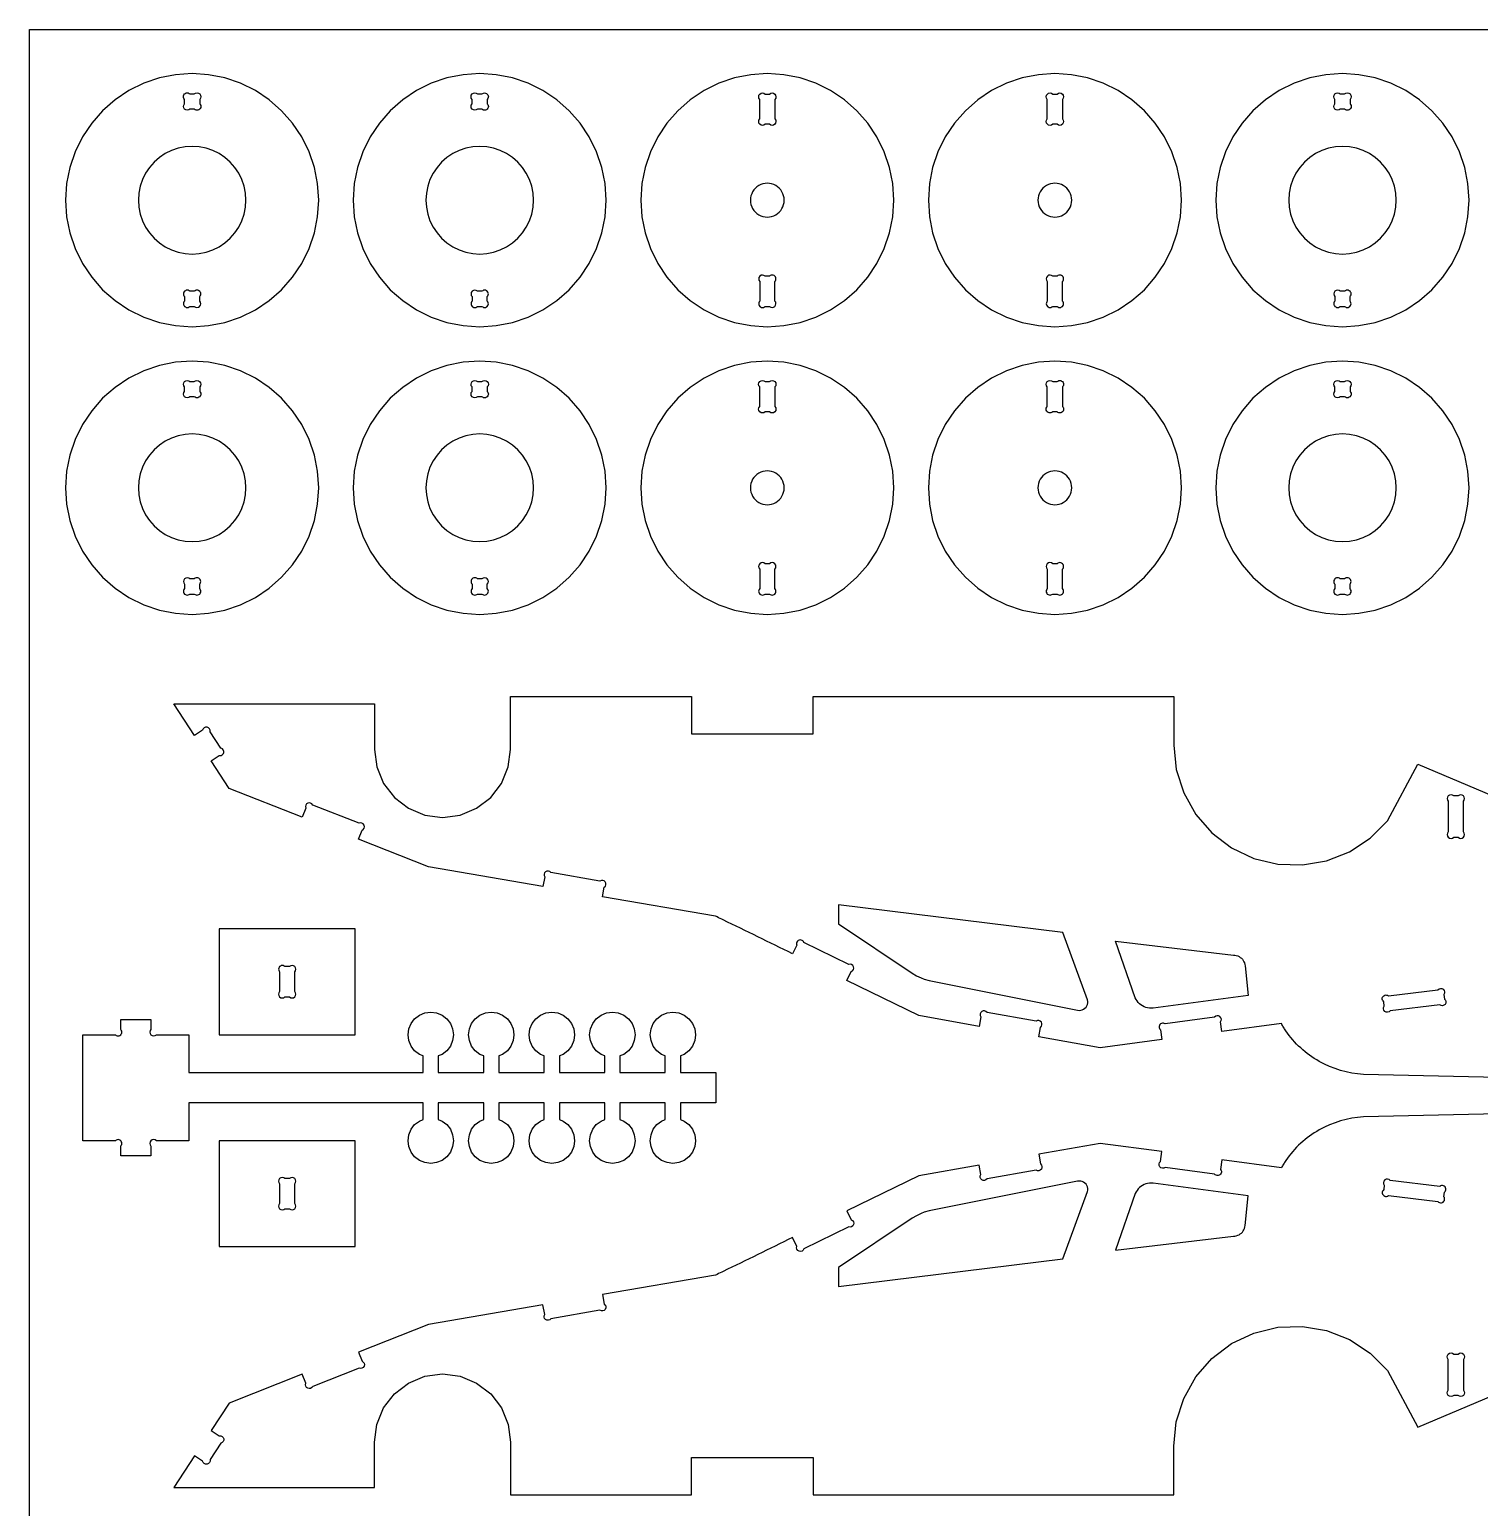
# Model space of a CAD drawing. Extents: x 2.2 to 40.9, y 0.4 to 54.1.
# Drawn here: x 2.22 to 26.23, y 29.67 to 54.15 of the extents above; entities that cross this region are included whole.
import ezdxf

# ---------------------------------------------------------------- set-up
doc = ezdxf.new("R2010")
doc.units = 0
doc.header["$MEASUREMENT"] = 0
doc.layers.get('0').update_dxf_attribs({"linetype": 'CONTINUOUS'})
doc.layers.add('ENGRAVE', color=1, linetype='CONTINUOUS')
doc.layers.add('LAYER_1', color=18, linetype='CONTINUOUS')

msp = doc.modelspace()

# ---------------------------------------------------------------- linework, layer by layer
msp.add_lwpolyline([(2.223, 0.378), (2.223, 54.147), (40.905, 54.147), (40.905, 0.378)], close=True)
at = {"layer": 'ENGRAVE'}
for points in [[(15.619, 39.654), (15.619, 39.34), (16.838, 38.524), (16.911, 38.48), (16.988, 38.444), (17.041, 38.424), (17.123, 38.4), (19.58, 37.91), (19.605, 37.906), (19.631, 37.908), (19.656, 37.914), (19.68, 37.925), (19.701, 37.94), (19.719, 37.958), (19.733, 37.98), (19.743, 38.004), (19.748, 38.029), (19.749, 38.055), (19.745, 38.08), (19.333, 39.193)], [(20.564, 38.062), (20.548, 38.088), (20.535, 38.115), (20.208, 39.049), (22.161, 38.818), (22.185, 38.817), (22.208, 38.813), (22.231, 38.806), (22.253, 38.796), (22.273, 38.783), (22.292, 38.768), (22.308, 38.751), (22.323, 38.733), (22.335, 38.712), (22.344, 38.69), (22.351, 38.667), (22.355, 38.644), (22.405, 38.154), (20.83, 37.943), (20.8, 37.941), (20.769, 37.942), (20.739, 37.947), (20.709, 37.954), (20.681, 37.965), (20.653, 37.979), (20.628, 37.996), (20.604, 38.016), (20.583, 38.037)], [(15.619, 33.332), (19.333, 33.793), (19.745, 34.906), (19.749, 34.931), (19.748, 34.957), (19.743, 34.982), (19.733, 35.006), (19.719, 35.028), (19.701, 35.046), (19.68, 35.061), (19.656, 35.072), (19.631, 35.078), (19.605, 35.08), (19.58, 35.077), (17.123, 34.586), (17.041, 34.563), (16.988, 34.542), (16.911, 34.506), (16.838, 34.462), (15.619, 33.646)], [(20.208, 33.937), (22.161, 34.168), (22.185, 34.169), (22.208, 34.173), (22.231, 34.181), (22.253, 34.19), (22.273, 34.203), (22.292, 34.218), (22.308, 34.235), (22.323, 34.254), (22.335, 34.274), (22.344, 34.296), (22.351, 34.319), (22.355, 34.343), (22.405, 34.832), (20.83, 35.043), (20.8, 35.045), (20.769, 35.044), (20.739, 35.04), (20.709, 35.032), (20.681, 35.021), (20.653, 35.007), (20.628, 34.99), (20.604, 34.971), (20.583, 34.949), (20.564, 34.925), (20.548, 34.899), (20.535, 34.871)]]:
    msp.add_lwpolyline(points, close=True, dxfattribs=at)
at = {"layer": 'LAYER_1'}
for points in [[(3.101, 50.273), (3.253, 50.046), (3.434, 49.839), (3.64, 49.659), (3.868, 49.506), (4.114, 49.385), (4.373, 49.297), (4.642, 49.244), (4.916, 49.226), (5.189, 49.244), (5.458, 49.297), (5.718, 49.385), (5.964, 49.506), (6.192, 49.659), (6.398, 49.839), (6.578, 50.046), (6.731, 50.273), (6.852, 50.519), (6.94, 50.779), (6.994, 51.048), (7.012, 51.321), (6.994, 51.595), (6.94, 51.864), (6.852, 52.123), (6.731, 52.369), (6.578, 52.597), (6.398, 52.803), (6.192, 52.984), (5.964, 53.136), (5.718, 53.258), (5.458, 53.346), (5.189, 53.399), (4.916, 53.417), (4.642, 53.399), (4.373, 53.346), (4.114, 53.258), (3.868, 53.136), (3.64, 52.984), (3.434, 52.803), (3.253, 52.597), (3.101, 52.369), (2.98, 52.123), (2.892, 51.864), (2.838, 51.595), (2.82, 51.321), (2.838, 51.048), (2.892, 50.779), (2.98, 50.519)], [(7.863, 50.273), (8.016, 50.046), (8.196, 49.839), (8.403, 49.659), (8.63, 49.506), (8.876, 49.385), (9.136, 49.297), (9.405, 49.244), (9.678, 49.226), (9.952, 49.244), (10.221, 49.297), (10.48, 49.385), (10.726, 49.506), (10.954, 49.659), (11.16, 49.839), (11.341, 50.046), (11.493, 50.273), (11.615, 50.519), (11.703, 50.779), (11.756, 51.048), (11.774, 51.321), (11.756, 51.595), (11.703, 51.864), (11.615, 52.123), (11.493, 52.369), (11.341, 52.597), (11.16, 52.803), (10.954, 52.984), (10.726, 53.136), (10.48, 53.258), (10.221, 53.346), (9.952, 53.399), (9.678, 53.417), (9.405, 53.399), (9.136, 53.346), (8.876, 53.258), (8.63, 53.136), (8.403, 52.984), (8.196, 52.803), (8.016, 52.597), (7.863, 52.369), (7.742, 52.123), (7.654, 51.864), (7.601, 51.595), (7.583, 51.321), (7.601, 51.048), (7.654, 50.779), (7.742, 50.519)], [(12.626, 50.273), (12.778, 50.046), (12.959, 49.839), (13.165, 49.659), (13.393, 49.506), (13.639, 49.385), (13.898, 49.297), (14.167, 49.244), (14.441, 49.226), (14.714, 49.244), (14.983, 49.297), (15.243, 49.385), (15.489, 49.506), (15.717, 49.659), (15.923, 49.839), (16.104, 50.046), (16.256, 50.273), (16.377, 50.519), (16.465, 50.779), (16.519, 51.048), (16.537, 51.321), (16.519, 51.595), (16.465, 51.864), (16.377, 52.123), (16.256, 52.369), (16.104, 52.597), (15.923, 52.803), (15.717, 52.984), (15.489, 53.136), (15.243, 53.258), (14.983, 53.346), (14.714, 53.399), (14.441, 53.417), (14.167, 53.399), (13.898, 53.346), (13.639, 53.258), (13.393, 53.136), (13.165, 52.984), (12.959, 52.803), (12.778, 52.597), (12.626, 52.369), (12.505, 52.123), (12.417, 51.864), (12.363, 51.595), (12.345, 51.321), (12.363, 51.048), (12.417, 50.779), (12.505, 50.519)], [(17.388, 50.273), (17.541, 50.046), (17.721, 49.839), (17.928, 49.659), (18.155, 49.506), (18.401, 49.385), (18.661, 49.297), (18.93, 49.244), (19.203, 49.226), (19.477, 49.244), (19.746, 49.297), (20.005, 49.385), (20.251, 49.506), (20.479, 49.659), (20.685, 49.839), (20.866, 50.046), (21.018, 50.273), (21.14, 50.519), (21.228, 50.779), (21.281, 51.048), (21.299, 51.321), (21.281, 51.595), (21.228, 51.864), (21.14, 52.123), (21.018, 52.369), (20.866, 52.597), (20.685, 52.803), (20.479, 52.984), (20.251, 53.136), (20.005, 53.258), (19.746, 53.346), (19.477, 53.399), (19.203, 53.417), (18.93, 53.399), (18.661, 53.346), (18.401, 53.258), (18.155, 53.136), (17.928, 52.984), (17.721, 52.803), (17.541, 52.597), (17.388, 52.369), (17.267, 52.123), (17.179, 51.864), (17.126, 51.595), (17.108, 51.321), (17.126, 51.048), (17.179, 50.779), (17.267, 50.519)], [(22.151, 50.273), (22.303, 50.046), (22.484, 49.839), (22.69, 49.659), (22.918, 49.506), (23.164, 49.385), (23.423, 49.297), (23.692, 49.244), (23.966, 49.226), (24.239, 49.244), (24.508, 49.297), (24.768, 49.385), (25.014, 49.506), (25.242, 49.659), (25.448, 49.839), (25.629, 50.046), (25.781, 50.273), (25.902, 50.519), (25.99, 50.779), (26.044, 51.048), (26.062, 51.321), (26.044, 51.595), (25.99, 51.864), (25.902, 52.123), (25.781, 52.369), (25.629, 52.597), (25.448, 52.803), (25.242, 52.984), (25.014, 53.136), (24.768, 53.258), (24.508, 53.346), (24.239, 53.399), (23.966, 53.417), (23.692, 53.399), (23.423, 53.346), (23.164, 53.258), (22.918, 53.136), (22.69, 52.984), (22.484, 52.803), (22.303, 52.597), (22.151, 52.369), (22.03, 52.123), (21.942, 51.864), (21.888, 51.595), (21.87, 51.321), (21.888, 51.048), (21.942, 50.779), (22.03, 50.519)], [(4.092, 50.98), (4.144, 50.876), (4.209, 50.779), (4.286, 50.691), (4.373, 50.614), (4.47, 50.55), (4.575, 50.498), (4.685, 50.461), (4.8, 50.438), (4.916, 50.43), (5.032, 50.438), (5.146, 50.461), (5.257, 50.498), (5.361, 50.55), (5.458, 50.614), (5.546, 50.691), (5.623, 50.779), (5.688, 50.876), (5.739, 50.98), (5.777, 51.091), (5.799, 51.205), (5.807, 51.321), (5.799, 51.438), (5.777, 51.552), (5.739, 51.662), (5.688, 51.767), (5.623, 51.864), (5.546, 51.952), (5.458, 52.028), (5.361, 52.093), (5.257, 52.145), (5.146, 52.182), (5.032, 52.205), (4.916, 52.213), (4.8, 52.205), (4.685, 52.182), (4.575, 52.145), (4.47, 52.093), (4.373, 52.028), (4.286, 51.952), (4.209, 51.864), (4.144, 51.767), (4.092, 51.662), (4.055, 51.552), (4.032, 51.438), (4.025, 51.321), (4.032, 51.205), (4.055, 51.091)], [(8.855, 50.98), (8.907, 50.876), (8.971, 50.779), (9.048, 50.691), (9.136, 50.614), (9.233, 50.55), (9.337, 50.498), (9.448, 50.461), (9.562, 50.438), (9.678, 50.43), (9.795, 50.438), (9.909, 50.461), (10.019, 50.498), (10.124, 50.55), (10.221, 50.614), (10.309, 50.691), (10.385, 50.779), (10.45, 50.876), (10.502, 50.98), (10.539, 51.091), (10.562, 51.205), (10.57, 51.321), (10.562, 51.438), (10.539, 51.552), (10.502, 51.662), (10.45, 51.767), (10.385, 51.864), (10.309, 51.952), (10.221, 52.028), (10.124, 52.093), (10.019, 52.145), (9.909, 52.182), (9.795, 52.205), (9.678, 52.213), (9.562, 52.205), (9.448, 52.182), (9.337, 52.145), (9.233, 52.093), (9.136, 52.028), (9.048, 51.952), (8.971, 51.864), (8.907, 51.767), (8.855, 51.662), (8.818, 51.552), (8.795, 51.438), (8.787, 51.321), (8.795, 51.205), (8.818, 51.091)], [(23.143, 50.98), (23.194, 50.876), (23.259, 50.779), (23.336, 50.691), (23.423, 50.614), (23.52, 50.55), (23.625, 50.498), (23.735, 50.461), (23.85, 50.438), (23.966, 50.43), (24.082, 50.438), (24.197, 50.461), (24.307, 50.498), (24.411, 50.55), (24.508, 50.614), (24.596, 50.691), (24.673, 50.779), (24.738, 50.876), (24.789, 50.98), (24.827, 51.091), (24.849, 51.205), (24.857, 51.321), (24.849, 51.438), (24.827, 51.552), (24.789, 51.662), (24.738, 51.767), (24.673, 51.864), (24.596, 51.952), (24.508, 52.028), (24.411, 52.093), (24.307, 52.145), (24.197, 52.182), (24.082, 52.205), (23.966, 52.213), (23.85, 52.205), (23.735, 52.182), (23.625, 52.145), (23.52, 52.093), (23.423, 52.028), (23.336, 51.952), (23.259, 51.864), (23.194, 51.767), (23.143, 51.662), (23.105, 51.552), (23.082, 51.438), (23.075, 51.321), (23.082, 51.205), (23.105, 51.091)], [(14.182, 51.214), (14.198, 51.181), (14.219, 51.151), (14.243, 51.123), (14.27, 51.099), (14.301, 51.079), (14.334, 51.063), (14.368, 51.051), (14.404, 51.044), (14.441, 51.041), (14.477, 51.044), (14.513, 51.051), (14.548, 51.063), (14.581, 51.079), (14.611, 51.099), (14.639, 51.123), (14.663, 51.151), (14.683, 51.181), (14.7, 51.214), (14.711, 51.249), (14.718, 51.285), (14.721, 51.321), (14.718, 51.358), (14.711, 51.394), (14.7, 51.428), (14.683, 51.461), (14.663, 51.492), (14.639, 51.519), (14.611, 51.543), (14.581, 51.564), (14.548, 51.58), (14.513, 51.592), (14.477, 51.599), (14.441, 51.601), (14.404, 51.599), (14.368, 51.592), (14.334, 51.58), (14.301, 51.564), (14.27, 51.543), (14.243, 51.519), (14.219, 51.492), (14.198, 51.461), (14.182, 51.428), (14.17, 51.394), (14.163, 51.358), (14.161, 51.321), (14.163, 51.285), (14.17, 51.249)], [(18.945, 51.214), (18.961, 51.181), (18.981, 51.151), (19.005, 51.123), (19.033, 51.099), (19.063, 51.079), (19.096, 51.063), (19.131, 51.051), (19.167, 51.044), (19.203, 51.041), (19.24, 51.044), (19.276, 51.051), (19.311, 51.063), (19.343, 51.079), (19.374, 51.099), (19.401, 51.123), (19.426, 51.151), (19.446, 51.181), (19.462, 51.214), (19.474, 51.249), (19.481, 51.285), (19.483, 51.321), (19.481, 51.358), (19.474, 51.394), (19.462, 51.428), (19.446, 51.461), (19.426, 51.492), (19.401, 51.519), (19.374, 51.543), (19.343, 51.564), (19.311, 51.58), (19.276, 51.592), (19.24, 51.599), (19.203, 51.601), (19.167, 51.599), (19.131, 51.592), (19.096, 51.58), (19.063, 51.564), (19.033, 51.543), (19.005, 51.519), (18.981, 51.492), (18.961, 51.461), (18.945, 51.428), (18.933, 51.394), (18.926, 51.358), (18.923, 51.321), (18.926, 51.285), (18.933, 51.249)], [(3.101, 45.511), (3.253, 45.283), (3.434, 45.077), (3.64, 44.896), (3.868, 44.744), (4.114, 44.623), (4.373, 44.535), (4.642, 44.481), (4.916, 44.463), (5.189, 44.481), (5.458, 44.535), (5.718, 44.623), (5.964, 44.744), (6.192, 44.896), (6.398, 45.077), (6.578, 45.283), (6.731, 45.511), (6.852, 45.757), (6.94, 46.016), (6.994, 46.285), (7.012, 46.559), (6.994, 46.832), (6.94, 47.101), (6.852, 47.361), (6.731, 47.607), (6.578, 47.835), (6.398, 48.041), (6.192, 48.221), (5.964, 48.374), (5.718, 48.495), (5.458, 48.583), (5.189, 48.637), (4.916, 48.655), (4.642, 48.637), (4.373, 48.583), (4.114, 48.495), (3.868, 48.374), (3.64, 48.221), (3.434, 48.041), (3.253, 47.835), (3.101, 47.607), (2.98, 47.361), (2.892, 47.101), (2.838, 46.832), (2.82, 46.559), (2.838, 46.285), (2.892, 46.016), (2.98, 45.757)], [(7.863, 45.511), (8.016, 45.283), (8.196, 45.077), (8.403, 44.896), (8.63, 44.744), (8.876, 44.623), (9.136, 44.535), (9.405, 44.481), (9.678, 44.463), (9.952, 44.481), (10.221, 44.535), (10.48, 44.623), (10.726, 44.744), (10.954, 44.896), (11.16, 45.077), (11.341, 45.283), (11.493, 45.511), (11.615, 45.757), (11.703, 46.016), (11.756, 46.285), (11.774, 46.559), (11.756, 46.832), (11.703, 47.101), (11.615, 47.361), (11.493, 47.607), (11.341, 47.835), (11.16, 48.041), (10.954, 48.221), (10.726, 48.374), (10.48, 48.495), (10.221, 48.583), (9.952, 48.637), (9.678, 48.655), (9.405, 48.637), (9.136, 48.583), (8.876, 48.495), (8.63, 48.374), (8.403, 48.221), (8.196, 48.041), (8.016, 47.835), (7.863, 47.607), (7.742, 47.361), (7.654, 47.101), (7.601, 46.832), (7.583, 46.559), (7.601, 46.285), (7.654, 46.016), (7.742, 45.757)], [(12.626, 45.511), (12.778, 45.283), (12.959, 45.077), (13.165, 44.896), (13.393, 44.744), (13.639, 44.623), (13.898, 44.535), (14.167, 44.481), (14.441, 44.463), (14.714, 44.481), (14.983, 44.535), (15.243, 44.623), (15.489, 44.744), (15.717, 44.896), (15.923, 45.077), (16.104, 45.283), (16.256, 45.511), (16.377, 45.757), (16.465, 46.016), (16.519, 46.285), (16.537, 46.559), (16.519, 46.832), (16.465, 47.101), (16.377, 47.361), (16.256, 47.607), (16.104, 47.835), (15.923, 48.041), (15.717, 48.221), (15.489, 48.374), (15.243, 48.495), (14.983, 48.583), (14.714, 48.637), (14.441, 48.655), (14.167, 48.637), (13.898, 48.583), (13.639, 48.495), (13.393, 48.374), (13.165, 48.221), (12.959, 48.041), (12.778, 47.835), (12.626, 47.607), (12.505, 47.361), (12.417, 47.101), (12.363, 46.832), (12.345, 46.559), (12.363, 46.285), (12.417, 46.016), (12.505, 45.757)], [(17.541, 45.283), (17.721, 45.077), (17.928, 44.896), (18.155, 44.744), (18.401, 44.623), (18.661, 44.535), (18.93, 44.481), (19.203, 44.463), (19.477, 44.481), (19.746, 44.535), (20.005, 44.623), (20.251, 44.744), (20.479, 44.896), (20.685, 45.077), (20.866, 45.283), (21.018, 45.511), (21.14, 45.757), (21.228, 46.016), (21.281, 46.285), (21.299, 46.559), (21.281, 46.832), (21.228, 47.101), (21.14, 47.361), (21.018, 47.607), (20.866, 47.835), (20.685, 48.041), (20.479, 48.221), (20.251, 48.374), (20.005, 48.495), (19.746, 48.583), (19.477, 48.637), (19.203, 48.655), (18.93, 48.637), (18.661, 48.583), (18.401, 48.495), (18.155, 48.374), (17.928, 48.221), (17.721, 48.041), (17.541, 47.835), (17.388, 47.607), (17.267, 47.361), (17.179, 47.101), (17.126, 46.832), (17.108, 46.559), (17.126, 46.285), (17.179, 46.016), (17.267, 45.757), (17.388, 45.511)], [(22.303, 45.283), (22.484, 45.077), (22.69, 44.896), (22.918, 44.744), (23.164, 44.623), (23.423, 44.535), (23.692, 44.481), (23.966, 44.463), (24.239, 44.481), (24.508, 44.535), (24.768, 44.623), (25.014, 44.744), (25.242, 44.896), (25.448, 45.077), (25.629, 45.283), (25.781, 45.511), (25.902, 45.757), (25.99, 46.016), (26.044, 46.285), (26.062, 46.559), (26.044, 46.832), (25.99, 47.101), (25.902, 47.361), (25.781, 47.607), (25.629, 47.835), (25.448, 48.041), (25.242, 48.221), (25.014, 48.374), (24.768, 48.495), (24.508, 48.583), (24.239, 48.637), (23.966, 48.655), (23.692, 48.637), (23.423, 48.583), (23.164, 48.495), (22.918, 48.374), (22.69, 48.221), (22.484, 48.041), (22.303, 47.835), (22.151, 47.607), (22.03, 47.361), (21.942, 47.101), (21.888, 46.832), (21.87, 46.559), (21.888, 46.285), (21.942, 46.016), (22.03, 45.757), (22.151, 45.511)], [(4.092, 46.218), (4.144, 46.113), (4.209, 46.016), (4.286, 45.929), (4.373, 45.852), (4.47, 45.787), (4.575, 45.735), (4.685, 45.698), (4.8, 45.675), (4.916, 45.668), (5.032, 45.675), (5.146, 45.698), (5.257, 45.735), (5.361, 45.787), (5.458, 45.852), (5.546, 45.929), (5.623, 46.016), (5.688, 46.113), (5.739, 46.218), (5.777, 46.328), (5.799, 46.443), (5.807, 46.559), (5.799, 46.675), (5.777, 46.789), (5.739, 46.9), (5.688, 47.004), (5.623, 47.101), (5.546, 47.189), (5.458, 47.266), (5.361, 47.331), (5.257, 47.382), (5.146, 47.42), (5.032, 47.442), (4.916, 47.45), (4.8, 47.442), (4.685, 47.42), (4.575, 47.382), (4.47, 47.331), (4.373, 47.266), (4.286, 47.189), (4.209, 47.101), (4.144, 47.004), (4.092, 46.9), (4.055, 46.789), (4.032, 46.675), (4.025, 46.559), (4.032, 46.443), (4.055, 46.328)], [(8.855, 46.218), (8.907, 46.113), (8.971, 46.016), (9.048, 45.929), (9.136, 45.852), (9.233, 45.787), (9.337, 45.735), (9.448, 45.698), (9.562, 45.675), (9.678, 45.668), (9.795, 45.675), (9.909, 45.698), (10.019, 45.735), (10.124, 45.787), (10.221, 45.852), (10.309, 45.929), (10.385, 46.016), (10.45, 46.113), (10.502, 46.218), (10.539, 46.328), (10.562, 46.443), (10.57, 46.559), (10.562, 46.675), (10.539, 46.789), (10.502, 46.9), (10.45, 47.004), (10.385, 47.101), (10.309, 47.189), (10.221, 47.266), (10.124, 47.331), (10.019, 47.382), (9.909, 47.42), (9.795, 47.442), (9.678, 47.45), (9.562, 47.442), (9.448, 47.42), (9.337, 47.382), (9.233, 47.331), (9.136, 47.266), (9.048, 47.189), (8.971, 47.101), (8.907, 47.004), (8.855, 46.9), (8.818, 46.789), (8.795, 46.675), (8.787, 46.559), (8.795, 46.443), (8.818, 46.328)], [(23.194, 46.113), (23.259, 46.016), (23.336, 45.929), (23.423, 45.852), (23.52, 45.787), (23.625, 45.735), (23.735, 45.698), (23.85, 45.675), (23.966, 45.668), (24.082, 45.675), (24.197, 45.698), (24.307, 45.735), (24.411, 45.787), (24.508, 45.852), (24.596, 45.929), (24.673, 46.016), (24.738, 46.113), (24.789, 46.218), (24.827, 46.328), (24.849, 46.443), (24.857, 46.559), (24.849, 46.675), (24.827, 46.789), (24.789, 46.9), (24.738, 47.004), (24.673, 47.101), (24.596, 47.189), (24.508, 47.266), (24.411, 47.331), (24.307, 47.382), (24.197, 47.42), (24.082, 47.442), (23.966, 47.45), (23.85, 47.442), (23.735, 47.42), (23.625, 47.382), (23.52, 47.331), (23.423, 47.266), (23.336, 47.189), (23.259, 47.101), (23.194, 47.004), (23.143, 46.9), (23.105, 46.789), (23.082, 46.675), (23.075, 46.559), (23.082, 46.443), (23.105, 46.328), (23.143, 46.218)], [(14.198, 46.419), (14.219, 46.388), (14.243, 46.361), (14.27, 46.337), (14.301, 46.316), (14.334, 46.3), (14.368, 46.288), (14.404, 46.281), (14.441, 46.279), (14.477, 46.281), (14.513, 46.288), (14.548, 46.3), (14.581, 46.316), (14.611, 46.337), (14.639, 46.361), (14.663, 46.388), (14.683, 46.419), (14.7, 46.452), (14.711, 46.486), (14.718, 46.522), (14.721, 46.559), (14.718, 46.595), (14.711, 46.631), (14.7, 46.666), (14.683, 46.699), (14.663, 46.729), (14.639, 46.757), (14.611, 46.781), (14.581, 46.801), (14.548, 46.818), (14.513, 46.829), (14.477, 46.836), (14.441, 46.839), (14.404, 46.836), (14.368, 46.829), (14.334, 46.818), (14.301, 46.801), (14.27, 46.781), (14.243, 46.757), (14.219, 46.729), (14.198, 46.699), (14.182, 46.666), (14.17, 46.631), (14.163, 46.595), (14.161, 46.559), (14.163, 46.522), (14.17, 46.486), (14.182, 46.452)], [(18.961, 46.419), (18.981, 46.388), (19.005, 46.361), (19.033, 46.337), (19.063, 46.316), (19.096, 46.3), (19.131, 46.288), (19.167, 46.281), (19.203, 46.279), (19.24, 46.281), (19.276, 46.288), (19.311, 46.3), (19.343, 46.316), (19.374, 46.337), (19.401, 46.361), (19.426, 46.388), (19.446, 46.419), (19.462, 46.452), (19.474, 46.486), (19.481, 46.522), (19.483, 46.559), (19.481, 46.595), (19.474, 46.631), (19.462, 46.666), (19.446, 46.699), (19.426, 46.729), (19.401, 46.757), (19.374, 46.781), (19.343, 46.801), (19.311, 46.818), (19.276, 46.829), (19.24, 46.836), (19.203, 46.839), (19.167, 46.836), (19.131, 46.829), (19.096, 46.818), (19.063, 46.801), (19.033, 46.781), (19.005, 46.757), (18.981, 46.729), (18.961, 46.699), (18.945, 46.666), (18.933, 46.631), (18.926, 46.595), (18.923, 46.559), (18.926, 46.522), (18.933, 46.486), (18.945, 46.452)], [(5.362, 37.502), (7.618, 37.502), (7.618, 39.257), (5.362, 39.257)], [(5.362, 35.748), (5.362, 33.993), (7.618, 33.993), (7.618, 35.748)]]:
    msp.add_lwpolyline(points, close=True, dxfattribs=at)
for points in [[(5.041, 52.991), (5.041, 52.918, -1), (4.952, 52.829), (4.88, 52.829, -1), (4.791, 52.918), (4.791, 52.991, -1), (4.88, 53.08), (4.952, 53.08, -1)], [(9.715, 52.829), (9.642, 52.829, -1), (9.553, 52.918), (9.553, 52.991, -1), (9.642, 53.08), (9.715, 53.08, -1), (9.803, 52.991), (9.803, 52.918, -1)], [(14.316, 52.667), (14.316, 52.991, -1), (14.405, 53.079), (14.477, 53.079, -1), (14.566, 52.991), (14.566, 52.667, -1), (14.477, 52.579), (14.405, 52.579, -1)], [(19.078, 52.667), (19.078, 52.991, -1), (19.167, 53.079), (19.24, 53.079, -1), (19.328, 52.991), (19.328, 52.667, -1), (19.24, 52.579), (19.167, 52.579, -1)], [(23.93, 53.08), (24.002, 53.08, -1), (24.091, 52.991), (24.091, 52.918, -1), (24.002, 52.829), (23.93, 52.829, -1), (23.841, 52.918), (23.841, 52.991, -1)], [(14.477, 50.063), (14.405, 50.063, 1), (14.316, 49.975), (14.316, 49.651, 1), (14.405, 49.563), (14.477, 49.563, 1), (14.566, 49.651), (14.566, 49.975, 1)], [(19.24, 50.063), (19.167, 50.063, 1), (19.078, 49.975), (19.078, 49.651, 1), (19.167, 49.563), (19.24, 49.563, 1), (19.328, 49.651), (19.328, 49.975, 1)], [(4.952, 49.813), (4.88, 49.813, 1), (4.791, 49.724), (4.791, 49.651, 1), (4.88, 49.563), (4.952, 49.563, 1), (5.041, 49.651), (5.041, 49.724, 1)], [(9.715, 49.813), (9.642, 49.813, 1), (9.553, 49.724), (9.553, 49.651, 1), (9.642, 49.563), (9.715, 49.563, 1), (9.803, 49.651), (9.803, 49.724, 1)], [(24.091, 49.651), (24.091, 49.724, 1), (24.002, 49.813), (23.93, 49.813, 1), (23.841, 49.724), (23.841, 49.651, 1), (23.93, 49.563), (24.002, 49.563, 1)], [(4.88, 48.317), (4.952, 48.317, -1), (5.041, 48.229), (5.041, 48.156, -1), (4.952, 48.067), (4.88, 48.067, -1), (4.791, 48.156), (4.791, 48.229, -1)], [(9.642, 48.317), (9.715, 48.317, -1), (9.803, 48.229), (9.803, 48.156, -1), (9.715, 48.067), (9.642, 48.067, -1), (9.553, 48.156), (9.553, 48.229, -1)], [(14.316, 47.905), (14.316, 48.228, -1), (14.405, 48.317), (14.477, 48.317, -1), (14.566, 48.228), (14.566, 47.905, -1), (14.477, 47.816), (14.405, 47.816, -1)], [(19.167, 48.317), (19.24, 48.317, -1), (19.328, 48.228), (19.328, 47.905, -1), (19.24, 47.816), (19.167, 47.816, -1), (19.078, 47.905), (19.078, 48.228, -1)], [(24.002, 48.067), (23.93, 48.067, -1), (23.841, 48.156), (23.841, 48.229, -1), (23.93, 48.317), (24.002, 48.317, -1), (24.091, 48.229), (24.091, 48.156, -1)], [(14.566, 44.889), (14.566, 45.212, 1), (14.477, 45.301), (14.405, 45.301, 1), (14.316, 45.212), (14.316, 44.889, 1), (14.405, 44.8), (14.477, 44.8, 1)], [(19.24, 45.301), (19.167, 45.301, 1), (19.078, 45.212), (19.078, 44.889, 1), (19.167, 44.8), (19.24, 44.8, 1), (19.328, 44.889), (19.328, 45.212, 1)], [(4.952, 45.05), (4.88, 45.05, 1), (4.791, 44.962), (4.791, 44.889, 1), (4.88, 44.8), (4.952, 44.8, 1), (5.041, 44.889), (5.041, 44.962, 1)], [(9.715, 45.05), (9.642, 45.05, 1), (9.553, 44.962), (9.553, 44.889, 1), (9.642, 44.8), (9.715, 44.8, 1), (9.803, 44.889), (9.803, 44.962, 1)], [(24.091, 44.889), (24.091, 44.962, 1), (24.002, 45.05), (23.93, 45.05, 1), (23.841, 44.962), (23.841, 44.889, 1), (23.93, 44.8), (24.002, 44.8, 1)], [(25.97, 40.861), (25.97, 41.368, 1), (25.881, 41.457), (25.808, 41.457, 1), (25.719, 41.368), (25.719, 40.861, 1), (25.808, 40.772), (25.881, 40.772, 1)], [(6.365, 38.542), (6.365, 38.218, 1), (6.453, 38.129), (6.527, 38.129, 1), (6.615, 38.218), (6.615, 38.542, 1), (6.527, 38.63), (6.453, 38.63, 1)], [(24.727, 38.147), (25.547, 38.244, -1), (25.645, 38.166), (25.654, 38.093, -1), (25.576, 37.995), (24.756, 37.899, -1), (24.658, 37.976), (24.649, 38.049, -1)], [(3.733, 35.497), (3.733, 35.659, 1), (3.644, 35.748), (3.106, 35.748), (3.106, 37.502), (3.644, 37.502, 1), (3.733, 37.591), (3.733, 37.753), (4.234, 37.753), (4.234, 37.591, 1), (4.323, 37.502), (4.861, 37.502), (4.861, 36.876), (8.742, 36.876), (8.742, 37.151), (8.679, 37.177), (8.601, 37.236), (8.542, 37.314), (8.504, 37.405), (8.491, 37.502), (8.504, 37.6), (8.542, 37.69), (8.601, 37.768), (8.679, 37.828), (8.77, 37.865), (8.867, 37.878), (8.965, 37.865), (9.055, 37.828), (9.133, 37.768), (9.193, 37.69), (9.23, 37.6), (9.243, 37.502), (9.23, 37.405), (9.193, 37.314), (9.133, 37.236), (9.055, 37.177), (8.993, 37.151), (8.993, 36.876), (9.745, 36.876), (9.745, 37.151), (9.682, 37.177), (9.604, 37.236), (9.544, 37.314), (9.507, 37.405), (9.494, 37.502), (9.507, 37.6), (9.544, 37.69), (9.604, 37.768), (9.682, 37.828), (9.773, 37.865), (9.87, 37.878), (9.967, 37.865), (10.058, 37.828), (10.136, 37.768), (10.195, 37.69), (10.233, 37.6), (10.246, 37.502), (10.233, 37.405), (10.195, 37.314), (10.136, 37.236), (10.058, 37.177), (9.995, 37.151), (9.995, 36.876), (10.747, 36.876), (10.747, 37.151), (10.685, 37.177), (10.607, 37.236), (10.547, 37.314), (10.509, 37.405), (10.497, 37.502), (10.509, 37.6), (10.547, 37.69), (10.607, 37.768), (10.685, 37.828), (10.775, 37.865), (10.873, 37.878), (10.97, 37.865), (11.06, 37.828), (11.138, 37.768), (11.198, 37.69), (11.236, 37.6), (11.248, 37.502), (11.236, 37.405), (11.198, 37.314), (11.138, 37.236), (11.06, 37.177), (10.998, 37.151), (10.998, 36.876), (11.75, 36.876), (11.75, 37.151), (11.687, 37.177), (11.609, 37.236), (11.55, 37.314), (11.512, 37.405), (11.499, 37.502), (11.512, 37.6), (11.55, 37.69), (11.609, 37.768), (11.687, 37.828), (11.778, 37.865), (11.875, 37.878), (11.972, 37.865), (12.063, 37.828), (12.141, 37.768), (12.201, 37.69), (12.238, 37.6), (12.251, 37.502), (12.238, 37.405), (12.201, 37.314), (12.141, 37.236), (12.063, 37.177), (12, 37.151), (12, 36.876), (12.752, 36.876), (12.752, 37.151), (12.69, 37.177), (12.612, 37.236), (12.552, 37.314), (12.515, 37.405), (12.502, 37.502), (12.515, 37.6), (12.552, 37.69), (12.612, 37.768), (12.69, 37.828), (12.78, 37.865), (12.878, 37.878), (12.975, 37.865), (13.066, 37.828), (13.144, 37.768), (13.203, 37.69), (13.241, 37.6), (13.254, 37.502), (13.241, 37.405), (13.203, 37.314), (13.144, 37.236), (13.066, 37.177), (13.003, 37.151), (13.003, 36.876), (13.59, 36.876), (13.59, 36.374), (13.003, 36.374), (13.003, 36.099), (13.066, 36.073), (13.144, 36.013), (13.203, 35.936), (13.241, 35.845), (13.254, 35.748), (13.241, 35.65), (13.203, 35.56), (13.144, 35.482), (13.066, 35.422), (12.975, 35.384), (12.878, 35.372), (12.78, 35.384), (12.69, 35.422), (12.612, 35.482), (12.552, 35.56), (12.515, 35.65), (12.502, 35.748), (12.515, 35.845), (12.552, 35.936), (12.612, 36.013), (12.69, 36.073), (12.752, 36.099), (12.752, 36.374), (12, 36.374), (12, 36.099), (12.063, 36.073), (12.141, 36.013), (12.201, 35.936), (12.238, 35.845), (12.251, 35.748), (12.238, 35.65), (12.201, 35.56), (12.141, 35.482), (12.063, 35.422), (11.972, 35.384), (11.875, 35.372), (11.778, 35.384), (11.687, 35.422), (11.609, 35.482), (11.55, 35.56), (11.512, 35.65), (11.499, 35.748), (11.512, 35.845), (11.55, 35.936), (11.609, 36.013), (11.687, 36.073), (11.75, 36.099), (11.75, 36.374), (10.998, 36.374), (10.998, 36.099), (11.06, 36.073), (11.138, 36.013), (11.198, 35.936), (11.236, 35.845), (11.248, 35.748), (11.236, 35.65), (11.198, 35.56), (11.138, 35.482), (11.06, 35.422), (10.97, 35.384), (10.873, 35.372), (10.775, 35.384), (10.685, 35.422), (10.607, 35.482), (10.547, 35.56), (10.509, 35.65), (10.497, 35.748), (10.509, 35.845), (10.547, 35.936), (10.607, 36.013), (10.685, 36.073), (10.747, 36.099), (10.747, 36.374), (9.995, 36.374), (9.995, 36.099), (10.058, 36.073), (10.136, 36.013), (10.195, 35.936), (10.233, 35.845), (10.246, 35.748), (10.233, 35.65), (10.195, 35.56), (10.136, 35.482), (10.058, 35.422), (9.967, 35.384), (9.87, 35.372), (9.773, 35.384), (9.682, 35.422), (9.604, 35.482), (9.544, 35.56), (9.507, 35.65), (9.494, 35.748), (9.507, 35.845), (9.544, 35.936), (9.604, 36.013), (9.682, 36.073), (9.745, 36.099), (9.745, 36.374), (8.993, 36.374), (8.993, 36.099), (9.055, 36.073), (9.133, 36.013), (9.193, 35.936), (9.23, 35.845), (9.243, 35.748), (9.23, 35.65), (9.193, 35.56), (9.133, 35.482), (9.055, 35.422), (8.965, 35.384), (8.867, 35.372), (8.77, 35.384), (8.679, 35.422), (8.601, 35.482), (8.542, 35.56), (8.504, 35.65), (8.491, 35.748), (8.504, 35.845), (8.542, 35.936), (8.601, 36.013), (8.679, 36.073), (8.742, 36.099), (8.742, 36.374), (4.861, 36.374), (4.861, 35.748), (4.323, 35.748, 1), (4.234, 35.659), (4.234, 35.497)], [(6.527, 35.121), (6.453, 35.121, 1), (6.365, 35.032), (6.365, 34.708, 1), (6.453, 34.62), (6.527, 34.62, 1), (6.615, 34.708), (6.615, 35.032, 1)], [(24.727, 34.839), (25.547, 34.742, 1), (25.645, 34.82), (25.654, 34.893, 1), (25.576, 34.991), (24.756, 35.088, 1), (24.658, 35.01), (24.649, 34.937, 1)], [(25.719, 31.618), (25.719, 32.125, -1), (25.808, 32.214), (25.881, 32.214, -1), (25.97, 32.125), (25.97, 31.618, -1), (25.881, 31.529), (25.808, 31.529, -1)]]:
    msp.add_lwpolyline(points, format="xyb", close=True, dxfattribs=at)
for points in [[(28.791, 36.744), (24.312, 36.845, -0.114036), (23.581, 37.06, -0.115553), (23.027, 37.569, -0.015689), (22.99, 37.627, 0.005229), (22.954, 37.686), (21.969, 37.554), (21.948, 37.715, 1), (21.848, 37.791), (21.03, 37.681, 1), (20.954, 37.581), (20.976, 37.421), (19.952, 37.283), (18.936, 37.465), (18.964, 37.624, 1), (18.893, 37.727), (18.08, 37.872, 1), (17.977, 37.8), (17.949, 37.641), (16.951, 37.819), (15.759, 38.402), (15.83, 38.548, 1), (15.789, 38.666), (15.048, 39.029, 1), (14.929, 38.988), (14.858, 38.843, -0.000989), (14.285, 39.124, 0.002966), (13.711, 39.403, -0.003154), (13.61, 39.453, 0.038717), (13.584, 39.463), (11.714, 39.785), (11.742, 39.945, 1), (11.67, 40.047), (10.856, 40.187, 1), (10.754, 40.115), (10.726, 39.955), (8.831, 40.281), (7.67, 40.738), (7.73, 40.889, 1), (7.68, 41.004), (6.912, 41.306, 1), (6.797, 41.256), (6.738, 41.105), (5.527, 41.582), (5.229, 42.037), (5.365, 42.126, 1), (5.39, 42.249), (5.213, 42.52, 1), (5.09, 42.545), (4.955, 42.457), (4.611, 42.982), (7.936, 42.982), (7.936, 42.228), (7.975, 41.936), (8.087, 41.664), (8.266, 41.431), (8.5, 41.252), (8.771, 41.139), (9.063, 41.101), (9.355, 41.139), (9.626, 41.252), (9.86, 41.431), (10.039, 41.664), (10.151, 41.936), (10.19, 42.228), (10.19, 43.105), (13.185, 43.105), (13.185, 42.485), (15.2, 42.485), (15.2, 43.105), (21.171, 43.105), (21.171, 42.299), (21.213, 41.894), (21.337, 41.506), (21.537, 41.151), (21.805, 40.844), (22.13, 40.598), (22.498, 40.423), (22.894, 40.327), (23.302, 40.313), (23.703, 40.382), (24.082, 40.532), (24.423, 40.756), (24.711, 41.044), (25.214, 41.983), (28.399, 40.635)], [(28.791, 36.242), (24.312, 36.141, 0.114036), (23.581, 35.926, 0.115553), (23.027, 35.418, 0.015689), (22.99, 35.359, -0.005229), (22.954, 35.3), (21.969, 35.432), (21.948, 35.271, -1), (21.848, 35.195), (21.03, 35.305, -1), (20.954, 35.405), (20.976, 35.566), (19.952, 35.703), (18.936, 35.522), (18.964, 35.362, -1), (18.893, 35.259), (18.08, 35.114, -1), (17.977, 35.186), (17.949, 35.345), (16.951, 35.167), (15.759, 34.584), (15.83, 34.438, -1), (15.789, 34.32), (15.048, 33.957, -1), (14.929, 33.998), (14.858, 34.144, 0.000989), (14.285, 33.862, -0.002966), (13.711, 33.583, 0.003154), (13.61, 33.534, -0.038717), (13.584, 33.523), (11.714, 33.201), (11.742, 33.042, -1), (11.67, 32.939), (10.856, 32.799, -1), (10.754, 32.871), (10.726, 33.031), (8.831, 32.705), (7.67, 32.248), (7.73, 32.097, -1), (7.68, 31.982), (6.912, 31.68, -1), (6.797, 31.73), (6.738, 31.881), (5.527, 31.404), (5.229, 30.949), (5.365, 30.86, -1), (5.39, 30.738), (5.213, 30.466, -1), (5.09, 30.441), (4.955, 30.53), (4.611, 30.004), (7.936, 30.004), (7.936, 30.758), (7.975, 31.05), (8.087, 31.322), (8.266, 31.555), (8.5, 31.734), (8.771, 31.847), (9.063, 31.885), (9.355, 31.847), (9.626, 31.734), (9.86, 31.555), (10.039, 31.322), (10.151, 31.05), (10.19, 30.758), (10.19, 29.881), (13.185, 29.881), (13.185, 30.501), (15.2, 30.501), (15.2, 29.881), (21.171, 29.881), (21.171, 30.687), (21.213, 31.092), (21.337, 31.481), (21.537, 31.836), (21.805, 32.143), (22.13, 32.389), (22.498, 32.563), (22.894, 32.66), (23.302, 32.673), (23.703, 32.604), (24.082, 32.454), (24.423, 32.231), (24.711, 31.942), (25.214, 31.003), (28.399, 32.351)]]:
    msp.add_lwpolyline(points, format="xyb", dxfattribs=at)

doc.saveas('drawing.dxf')
